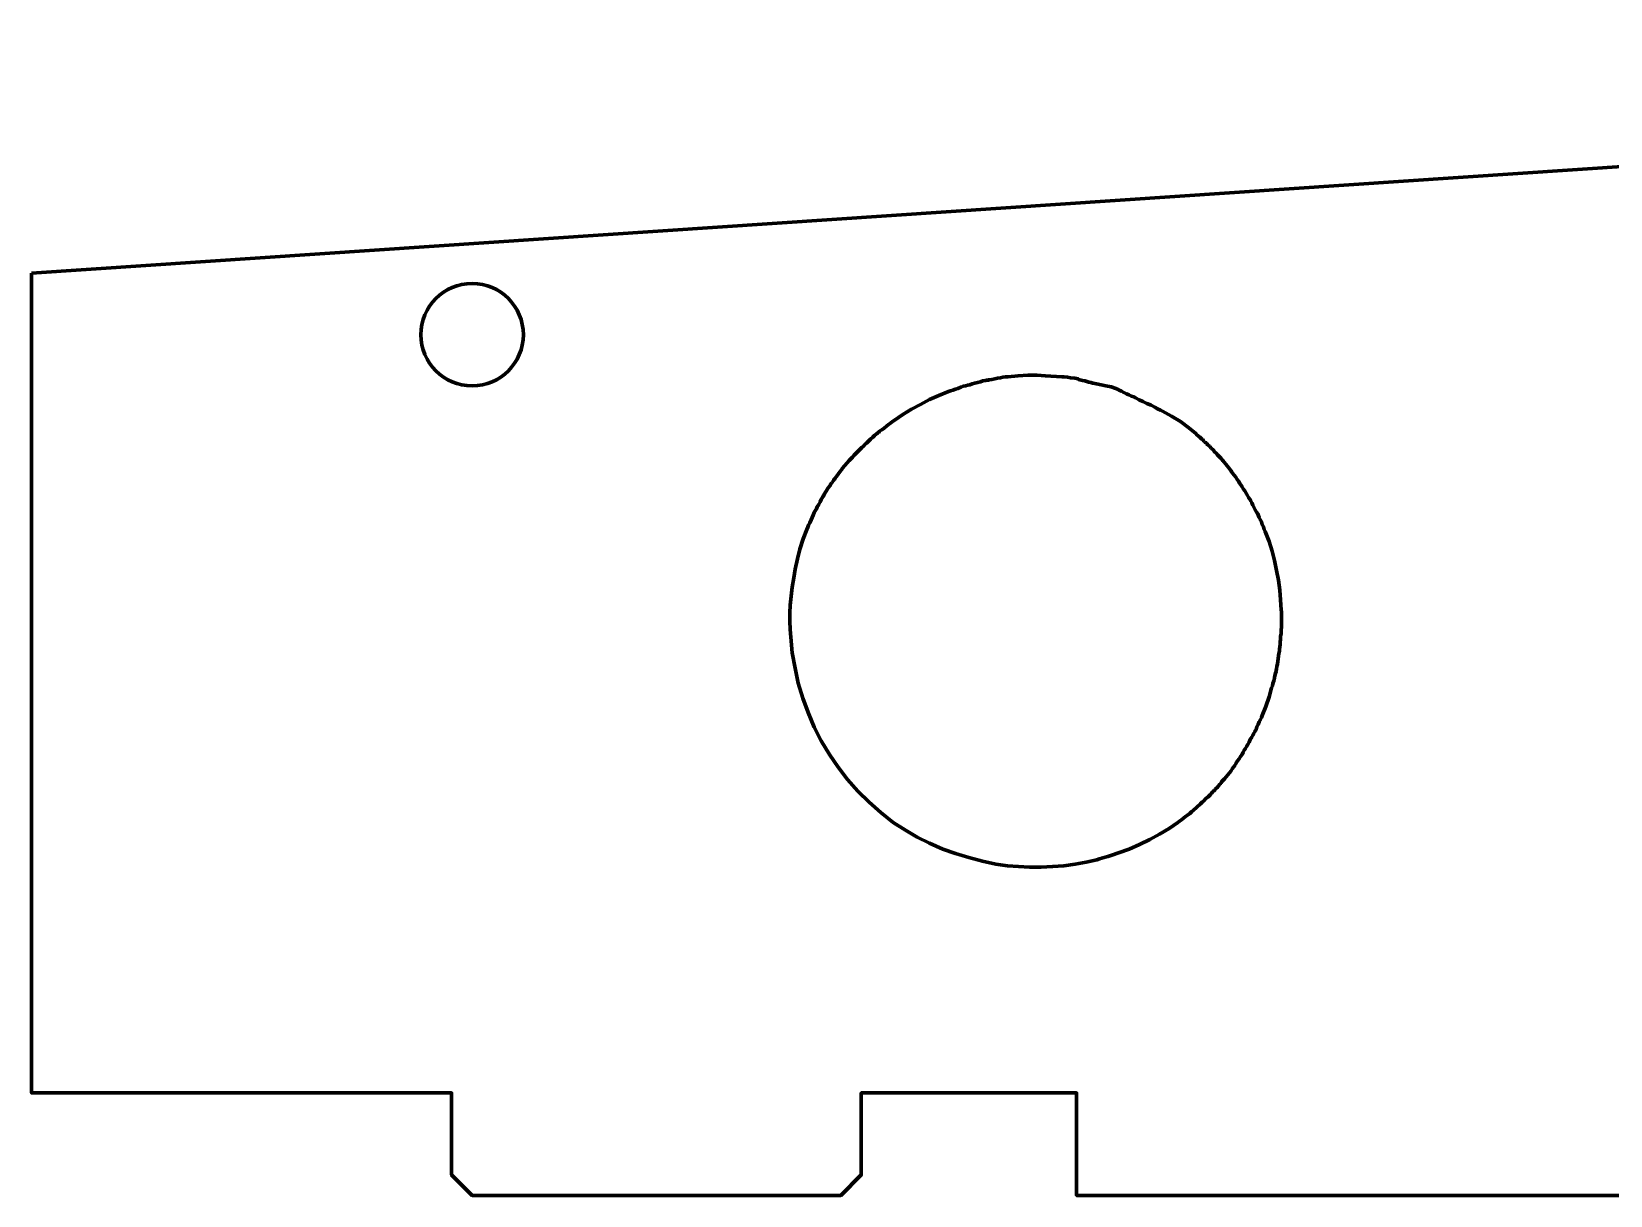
# Model space of a CAD drawing. Header units: millimetres. Extents: x 198 to 2265, y -986 to 144.
# Drawn here: x 197.8 to 274.9, y -309.3 to -252.5 of the extents above; entities that cross this region are included whole.
import ezdxf

# ---------------------------------------------------------------- set-up
doc = ezdxf.new("R2010")
doc.units = ezdxf.units.MM
doc.header["$MEASUREMENT"] = 0
doc.layers.add('Layer 1', color=7, linetype='Continuous')

msp = doc.modelspace()

# ---------------------------------------------------------------- linework, layer by layer
at = {"layer": 'Layer 1', "color": 250, "lineweight": 70}
for points, knots in [([(197.8354, -264.2534), (197.8354, -264.2534), (373.7158, -252.4667), (373.7158, -252.4667), (373.7158, -252.4667), (373.8184, -304.2552), (373.8184, -304.2552), (373.8184, -304.2552), (353.3308, -304.2552), (353.3308, -304.2552), (353.3308, -304.2552), (353.3308, -308.2421), (353.3308, -308.2421), (353.3308, -308.2421), (352.3276, -309.2454), (352.3276, -309.2454), (352.3276, -309.2454), (334.3255, -309.2454), (334.3255, -309.2454), (334.3255, -309.2454), (333.332, -308.2519), (333.332, -308.2519), (333.332, -308.2519), (333.332, -304.2576), (333.332, -304.2576), (333.332, -304.2576), (322.8378, -304.2576), (322.8378, -304.2576), (322.8378, -304.2576), (322.8378, -309.2623), (322.8378, -309.2623), (322.8378, -309.2623), (248.8348, -309.2623), (248.8348, -309.2623), (248.8348, -309.2623), (248.8348, -304.2625), (248.8348, -304.2625), (248.8348, -304.2625), (238.33, -304.2625), (238.33, -304.2625), (238.33, -304.2625), (238.33, -308.2631), (238.33, -308.2631), (238.33, -308.2631), (237.3336, -309.2596), (237.3336, -309.2596), (237.3336, -309.2596), (219.3304, -309.2596), (219.3304, -309.2596), (219.3304, -309.2596), (218.3297, -308.2589), (218.3297, -308.2589), (218.3297, -308.2589), (218.3297, -304.2618), (218.3297, -304.2618), (218.3297, -304.2618), (197.8354, -304.2618), (197.8354, -304.2618), (197.8354, -304.2618), (197.8354, -264.2534), (197.8354, -264.2534)], [0, 0, 0, 0, 0.05, 0.05, 0.05, 0.1, 0.1, 0.1, 0.15, 0.15, 0.15, 0.2, 0.2, 0.2, 0.25, 0.25, 0.25, 0.3, 0.3, 0.3, 0.35, 0.35, 0.35, 0.4, 0.4, 0.4, 0.45, 0.45, 0.45, 0.5, 0.5, 0.5, 0.55, 0.55, 0.55, 0.6, 0.6, 0.6, 0.65, 0.65, 0.65, 0.7, 0.7, 0.7, 0.75, 0.75, 0.75, 0.8, 0.8, 0.8, 0.85, 0.85, 0.85, 0.9, 0.9, 0.9, 0.95, 0.95, 0.95, 1, 1, 1, 1]), ([(219.3354, -264.7579), (220.7161, -264.7579), (221.8354, -265.8772), (221.8354, -267.2579), (221.8354, -268.6386), (220.7161, -269.7579), (219.3354, -269.7579), (217.9547, -269.7579), (216.8354, -268.6386), (216.8354, -267.2579), (216.8354, -265.8772), (217.9547, -264.7579), (219.3354, -264.7579)], [0, 0, 0, 0, 0.25, 0.25, 0.25, 0.5, 0.5, 0.5, 0.75, 0.75, 0.75, 1, 1, 1, 1]), ([(219.3354, -264.7579), (220.7161, -264.7579), (221.8354, -265.8772), (221.8354, -267.2579), (221.8354, -268.6386), (220.7161, -269.7579), (219.3354, -269.7579), (217.9547, -269.7579), (216.8354, -268.6386), (216.8354, -267.2579), (216.8354, -265.8772), (217.9547, -264.7579), (219.3354, -264.7579)], [0, 0, 0, 0, 0.25, 0.25, 0.25, 0.5, 0.5, 0.5, 0.75, 0.75, 0.75, 1, 1, 1, 1]), ([(244.9022, -293.0983), (244.9022, -293.0983), (245.4626, -293.1783), (245.4626, -293.1783), (245.4626, -293.1783), (246.0031, -293.2183), (246.0031, -293.2183), (246.0031, -293.2183), (246.5436, -293.2383), (246.5436, -293.2383), (246.5436, -293.2383), (247.1041, -293.2383), (247.1041, -293.2383), (247.1041, -293.2383), (247.6645, -293.2183), (247.6645, -293.2183), (247.6645, -293.2183), (248.205, -293.1783), (248.205, -293.1783), (248.205, -293.1783), (248.7655, -293.0983), (248.7655, -293.0983), (248.7655, -293.0983), (249.306, -292.9984), (249.306, -292.9984), (249.306, -292.9984), (249.8263, -292.8783), (249.8263, -292.8783), (249.8263, -292.8783), (249.9464, -292.8384), (249.9464, -292.8384), (249.9464, -292.8384), (250.0665, -292.7983), (250.0665, -292.7983), (250.0665, -292.7983), (250.2266, -292.7583), (250.2266, -292.7583), (250.2266, -292.7583), (250.3668, -292.7183), (250.3668, -292.7183), (250.3668, -292.7183), (250.5069, -292.6783), (250.5069, -292.6783), (250.5069, -292.6783), (250.647, -292.6183), (250.647, -292.6183), (250.647, -292.6183), (250.7871, -292.5783), (250.7871, -292.5783), (250.7871, -292.5783), (250.8872, -292.5383), (250.8872, -292.5383), (250.8872, -292.5383), (251.4077, -292.3583), (251.4077, -292.3583), (251.4077, -292.3583), (251.9081, -292.1383), (251.9081, -292.1383), (251.9081, -292.1383), (252.4085, -291.8983), (252.4085, -291.8983), (252.4085, -291.8983), (252.8889, -291.6383), (252.8889, -291.6383), (252.8889, -291.6383), (253.3493, -291.3583), (253.3493, -291.3583), (253.3493, -291.3583), (253.7696, -291.0583), (253.7696, -291.0583), (253.7696, -291.0583), (253.8498, -290.9983), (253.8498, -290.9983), (253.8498, -290.9983), (253.9499, -290.9384), (253.9499, -290.9384), (253.9499, -290.9384), (254.0499, -290.8583), (254.0499, -290.8583), (254.0499, -290.8583), (254.15, -290.7784), (254.15, -290.7784), (254.15, -290.7784), (254.2501, -290.6983), (254.2501, -290.6983), (254.2501, -290.6983), (254.3702, -290.6184), (254.3702, -290.6184), (254.3702, -290.6184), (254.4503, -290.5383), (254.4503, -290.5383), (254.4503, -290.5383), (254.5303, -290.4783), (254.5303, -290.4783), (254.5303, -290.4783), (254.8906, -290.1583), (254.8906, -290.1583), (254.8906, -290.1583), (254.9706, -290.0783), (254.9706, -290.0783), (254.9706, -290.0783), (255.0507, -289.9983), (255.0507, -289.9983), (255.0507, -289.9983), (255.1508, -289.8983), (255.1508, -289.8983), (255.1508, -289.8983), (255.2509, -289.8183), (255.2509, -289.8183), (255.2509, -289.8183), (255.351, -289.7183), (255.351, -289.7183), (255.351, -289.7183), (255.431, -289.6183), (255.431, -289.6183), (255.431, -289.6183), (255.451, -289.5983), (255.451, -289.5983), (255.451, -289.5983), (255.4711, -289.5783), (255.4711, -289.5783), (255.4711, -289.5783), (255.4911, -289.5583), (255.4911, -289.5583), (255.4911, -289.5583), (255.5111, -289.5383), (255.5111, -289.5383), (255.5111, -289.5383), (255.5311, -289.5183), (255.5311, -289.5183), (255.5311, -289.5183), (255.5711, -289.4983), (255.5711, -289.4983), (255.5711, -289.4983), (255.5912, -289.4583), (255.5912, -289.4583), (255.5912, -289.4583), (255.5912, -289.4383), (255.5912, -289.4383), (255.5912, -289.4383), (255.6912, -289.3583), (255.6912, -289.3583), (255.6912, -289.3583), (255.7113, -289.3383), (255.7113, -289.3383), (255.7113, -289.3383), (255.8314, -289.1984), (255.8314, -289.1984), (255.8314, -289.1984), (255.8514, -289.1783), (255.8514, -289.1783), (255.8514, -289.1783), (255.8714, -289.1383), (255.8714, -289.1383), (255.8714, -289.1383), (255.8914, -289.1183), (255.8914, -289.1183), (255.8914, -289.1183), (255.9114, -289.0983), (255.9114, -289.0983), (255.9114, -289.0983), (255.9314, -289.0583), (255.9314, -289.0583), (255.9314, -289.0583), (255.9515, -289.0384), (255.9515, -289.0384), (255.9515, -289.0384), (255.9715, -289.0183), (255.9715, -289.0183), (255.9715, -289.0183), (255.9915, -288.9983), (255.9915, -288.9983), (255.9915, -288.9983), (256.0515, -288.9383), (256.0515, -288.9383), (256.0515, -288.9383), (256.1316, -288.8383), (256.1316, -288.8383), (256.1316, -288.8383), (256.2117, -288.7383), (256.2117, -288.7383), (256.2117, -288.7383), (256.2917, -288.6383), (256.2917, -288.6383), (256.2917, -288.6383), (256.3719, -288.5383), (256.3719, -288.5383), (256.3719, -288.5383), (256.4319, -288.4383), (256.4319, -288.4383), (256.4319, -288.4383), (256.492, -288.3583), (256.492, -288.3583), (256.492, -288.3583), (256.552, -288.2783), (256.552, -288.2783), (256.552, -288.2783), (256.6121, -288.1783), (256.6121, -288.1783), (256.6121, -288.1783), (256.6922, -288.0583), (256.6922, -288.0583), (256.6922, -288.0583), (256.7722, -287.9583), (256.7722, -287.9583), (256.7722, -287.9583), (256.8323, -287.8383), (256.8323, -287.8383), (256.8323, -287.8383), (256.9123, -287.7383), (256.9123, -287.7383), (256.9123, -287.7383), (256.9724, -287.6383), (256.9724, -287.6383), (256.9724, -287.6383), (257.0124, -287.5383), (257.0124, -287.5383), (257.0124, -287.5383), (257.0725, -287.4583), (257.0725, -287.4583), (257.0725, -287.4583), (257.1325, -287.3583), (257.1325, -287.3583), (257.1325, -287.3583), (257.1926, -287.2583), (257.1926, -287.2583), (257.1926, -287.2583), (257.2526, -287.1383), (257.2526, -287.1383), (257.2526, -287.1383), (257.3127, -287.0183), (257.3127, -287.0183), (257.3127, -287.0183), (257.3927, -286.8983), (257.3927, -286.8983), (257.3927, -286.8983), (257.4327, -286.7983), (257.4327, -286.7983), (257.4327, -286.7983), (257.4928, -286.7183), (257.4928, -286.7183), (257.4928, -286.7183), (257.5328, -286.6183), (257.5328, -286.6183), (257.5328, -286.6183), (257.5928, -286.5183), (257.5928, -286.5183), (257.5928, -286.5183), (257.6329, -286.3983), (257.6329, -286.3983), (257.6329, -286.3983), (257.6929, -286.2783), (257.6929, -286.2783), (257.6929, -286.2783), (257.753, -286.1583), (257.753, -286.1583), (257.753, -286.1583), (257.813, -286.0383), (257.813, -286.0383), (257.813, -286.0383), (257.8531, -285.9383), (257.8531, -285.9383), (257.8531, -285.9383), (257.8931, -285.8383), (257.8931, -285.8383), (257.8931, -285.8383), (258.0732, -285.3983), (258.0732, -285.3983), (258.0732, -285.3983), (258.2334, -284.9383), (258.2334, -284.9383), (258.2334, -284.9383), (258.3535, -284.4983), (258.3535, -284.4983), (258.3535, -284.4983), (258.3935, -284.3983), (258.3935, -284.3983), (258.3935, -284.3983), (258.4135, -284.2783), (258.4135, -284.2783), (258.4135, -284.2783), (258.4536, -284.1583), (258.4536, -284.1583), (258.4536, -284.1583), (258.4936, -284.0183), (258.4936, -284.0183), (258.4936, -284.0183), (258.5136, -283.8783), (258.5136, -283.8783), (258.5136, -283.8783), (258.5336, -283.8583), (258.5336, -283.8583), (258.5336, -283.8583), (258.5336, -283.8383), (258.5336, -283.8383), (258.5336, -283.8383), (258.5336, -283.7984), (258.5336, -283.7984), (258.5336, -283.7984), (258.5536, -283.7583), (258.5536, -283.7583), (258.5536, -283.7583), (258.5536, -283.7383), (258.5536, -283.7383), (258.5536, -283.7383), (258.5737, -283.6983), (258.5737, -283.6983), (258.5737, -283.6983), (258.5737, -283.6783), (258.5737, -283.6783), (258.5737, -283.6783), (258.5737, -283.6384), (258.5737, -283.6384), (258.5737, -283.6384), (258.5737, -283.6183), (258.5737, -283.6183), (258.5737, -283.6183), (258.5937, -283.5983), (258.5937, -283.5983), (258.5937, -283.5983), (258.5937, -283.5783), (258.5937, -283.5783), (258.5937, -283.5783), (258.5937, -283.5383), (258.5937, -283.5383), (258.5937, -283.5383), (258.5937, -283.5183), (258.5937, -283.5183), (258.5937, -283.5183), (258.6137, -283.4784), (258.6137, -283.4784), (258.6137, -283.4784), (258.6137, -283.4583), (258.6137, -283.4583), (258.6137, -283.4583), (258.6137, -283.4383), (258.6137, -283.4383), (258.6137, -283.4383), (258.6337, -283.3383), (258.6337, -283.3383), (258.6337, -283.3383), (258.6537, -283.1983), (258.6537, -283.1983), (258.6537, -283.1983), (258.6737, -283.0783), (258.6737, -283.0783), (258.6737, -283.0783), (258.6938, -282.9383), (258.6938, -282.9383), (258.6938, -282.9383), (258.7138, -282.8183), (258.7138, -282.8183), (258.7138, -282.8183), (258.7338, -282.6983), (258.7338, -282.6983), (258.7338, -282.6983), (258.7338, -282.5983), (258.7338, -282.5983), (258.7338, -282.5983), (258.7538, -282.4983), (258.7538, -282.4983), (258.7538, -282.4983), (258.7738, -282.3783), (258.7738, -282.3783), (258.7738, -282.3783), (258.7738, -282.2583), (258.7738, -282.2583), (258.7738, -282.2583), (258.7938, -282.1183), (258.7938, -282.1183), (258.7938, -282.1183), (258.7938, -281.9783), (258.7938, -281.9783), (258.7938, -281.9783), (258.8139, -281.8583), (258.8139, -281.8583), (258.8139, -281.8583), (258.8139, -281.7383), (258.8139, -281.7383), (258.8139, -281.7383), (258.8139, -281.6383), (258.8139, -281.6383), (258.8139, -281.6383), (258.8139, -281.6183), (258.8139, -281.6183), (258.8139, -281.6183), (258.8339, -281.5983), (258.8339, -281.5983), (258.8339, -281.5983), (258.8339, -281.5583), (258.8339, -281.5583), (258.8339, -281.5583), (258.8339, -281.5383), (258.8339, -281.5383), (258.8339, -281.5383), (258.8339, -281.4983), (258.8339, -281.4983), (258.8339, -281.4983), (258.8339, -281.4783), (258.8339, -281.4783), (258.8339, -281.4783), (258.8339, -281.4583), (258.8339, -281.4583), (258.8339, -281.4583), (258.8339, -281.4184), (258.8339, -281.4184), (258.8339, -281.4184), (258.8339, -281.2983), (258.8339, -281.2983), (258.8339, -281.2983), (258.8339, -281.1583), (258.8339, -281.1583), (258.8339, -281.1583), (258.8339, -281.0383), (258.8339, -281.0383), (258.8339, -281.0383), (258.8339, -280.8983), (258.8339, -280.8983), (258.8339, -280.8983), (258.8339, -280.7784), (258.8339, -280.7784), (258.8339, -280.7784), (258.8139, -280.6783), (258.8139, -280.6783), (258.8139, -280.6783), (258.7938, -280.1983), (258.7938, -280.1983), (258.7938, -280.1983), (258.7538, -279.7183), (258.7538, -279.7183), (258.7538, -279.7183), (258.6938, -279.2383), (258.6938, -279.2383), (258.6938, -279.2383), (258.5937, -278.7583), (258.5937, -278.7583), (258.5937, -278.7583), (258.4936, -278.2783), (258.4936, -278.2783), (258.4936, -278.2783), (258.3735, -277.8183), (258.3735, -277.8183), (258.3735, -277.8183), (258.2334, -277.3583), (258.2334, -277.3583), (258.2334, -277.3583), (258.0732, -276.9383), (258.0732, -276.9383), (258.0732, -276.9383), (258.0332, -276.8583), (258.0332, -276.8583), (258.0332, -276.8583), (257.9932, -276.7583), (257.9932, -276.7583), (257.9932, -276.7583), (257.9531, -276.6383), (257.9531, -276.6383), (257.9531, -276.6383), (257.8931, -276.5183), (257.8931, -276.5183), (257.8931, -276.5183), (257.8531, -276.3983), (257.8531, -276.3983), (257.8531, -276.3983), (257.793, -276.2783), (257.793, -276.2783), (257.793, -276.2783), (257.753, -276.1784), (257.753, -276.1784), (257.753, -276.1784), (257.7129, -276.0983), (257.7129, -276.0983), (257.7129, -276.0983), (257.6729, -275.9983), (257.6729, -275.9983), (257.6729, -275.9983), (257.6129, -275.9183), (257.6129, -275.9183), (257.6129, -275.9183), (257.5528, -275.7983), (257.5528, -275.7983), (257.5528, -275.7983), (257.4928, -275.6783), (257.4928, -275.6783), (257.4928, -275.6783), (257.4327, -275.5783), (257.4327, -275.5783), (257.4327, -275.5783), (257.3927, -275.4583), (257.3927, -275.4583), (257.3927, -275.4583), (257.3327, -275.3583), (257.3327, -275.3583), (257.3327, -275.3583), (257.2927, -275.2783), (257.2927, -275.2783), (257.2927, -275.2783), (257.2326, -275.1983), (257.2326, -275.1983), (257.2326, -275.1983), (257.1726, -275.0983), (257.1726, -275.0983), (257.1726, -275.0983), (257.1125, -274.9983), (257.1125, -274.9983), (257.1125, -274.9983), (257.0525, -274.8783), (257.0525, -274.8783), (257.0525, -274.8783), (256.9724, -274.7783), (256.9724, -274.7783), (256.9724, -274.7783), (256.9123, -274.6783), (256.9123, -274.6783), (256.9123, -274.6783), (256.8523, -274.5783), (256.8523, -274.5783), (256.8523, -274.5783), (256.7922, -274.4983), (256.7922, -274.4983), (256.7922, -274.4983), (256.7522, -274.4183), (256.7522, -274.4183), (256.7522, -274.4183), (256.6721, -274.3183), (256.6721, -274.3183), (256.6721, -274.3183), (256.6121, -274.2183), (256.6121, -274.2183), (256.6121, -274.2183), (256.532, -274.1183), (256.532, -274.1183), (256.532, -274.1183), (256.452, -274.0183), (256.452, -274.0183), (256.452, -274.0183), (256.3919, -273.9383), (256.3919, -273.9383), (256.3919, -273.9383), (256.3719, -273.9183), (256.3719, -273.9183), (256.3719, -273.9183), (256.3118, -273.8183), (256.3118, -273.8183), (256.3118, -273.8183), (256.2517, -273.7383), (256.2517, -273.7383), (256.2517, -273.7383), (256.1917, -273.6583), (256.1917, -273.6583), (256.1917, -273.6583), (256.1116, -273.5783), (256.1116, -273.5783), (256.1116, -273.5783), (256.0315, -273.4783), (256.0315, -273.4783), (256.0315, -273.4783), (255.9715, -273.3983), (255.9715, -273.3983), (255.9715, -273.3983), (255.9515, -273.3783), (255.9515, -273.3783), (255.9515, -273.3783), (255.8714, -273.2783), (255.8714, -273.2783), (255.8714, -273.2783), (255.7913, -273.1983), (255.7913, -273.1983), (255.7913, -273.1983), (255.7113, -273.1183), (255.7113, -273.1183), (255.7113, -273.1183), (255.6512, -273.0383), (255.6512, -273.0383), (255.6512, -273.0383), (255.5711, -272.9783), (255.5711, -272.9783), (255.5711, -272.9783), (255.5111, -272.8983), (255.5111, -272.8983), (255.5111, -272.8983), (255.411, -272.7983), (255.411, -272.7983), (255.411, -272.7983), (255.3309, -272.7183), (255.3309, -272.7183), (255.3309, -272.7183), (255.2309, -272.6183), (255.2309, -272.6183), (255.2309, -272.6183), (255.2108, -272.5983), (255.2108, -272.5983), (255.2108, -272.5983), (255.1908, -272.5783), (255.1908, -272.5783), (255.1908, -272.5783), (255.1708, -272.5583), (255.1708, -272.5583), (255.1708, -272.5583), (255.1508, -272.5383), (255.1508, -272.5383), (255.1508, -272.5383), (255.1308, -272.5183), (255.1308, -272.5183), (255.1308, -272.5183), (255.0907, -272.4983), (255.0907, -272.4983), (255.0907, -272.4983), (255.0707, -272.4783), (255.0707, -272.4783), (255.0707, -272.4783), (255.0507, -272.4583), (255.0507, -272.4583), (255.0507, -272.4583), (254.9907, -272.3783), (254.9907, -272.3783), (254.9907, -272.3783), (254.9706, -272.3783), (254.9706, -272.3783), (254.9706, -272.3783), (254.9706, -272.3583), (254.9706, -272.3583), (254.9706, -272.3583), (254.9506, -272.3583), (254.9506, -272.3583), (254.9506, -272.3583), (254.9306, -272.3383), (254.9306, -272.3383), (254.9306, -272.3383), (254.9106, -272.3183), (254.9106, -272.3183), (254.9106, -272.3183), (254.8906, -272.2983), (254.8906, -272.2983), (254.8906, -272.2983), (254.8706, -272.2783), (254.8706, -272.2783), (254.8706, -272.2783), (254.8506, -272.2583), (254.8506, -272.2583), (254.8506, -272.2583), (254.7105, -272.1383), (254.7105, -272.1383), (254.7105, -272.1383), (254.6504, -272.0783), (254.6504, -272.0783), (254.6504, -272.0783), (254.3102, -271.7983), (254.3102, -271.7983), (254.3102, -271.7983), (253.9098, -271.4983), (253.9098, -271.4983), (253.9098, -271.4983), (253.4694, -271.2383), (253.4694, -271.2383), (253.4694, -271.2383), (253.029, -270.9983), (253.029, -270.9983), (253.029, -270.9983), (252.9289, -270.9383), (252.9289, -270.9383), (252.9289, -270.9383), (252.7888, -270.8783), (252.7888, -270.8783), (252.7888, -270.8783), (252.6487, -270.7983), (252.6487, -270.7983), (252.6487, -270.7983), (252.4685, -270.6983), (252.4685, -270.6983), (252.4685, -270.6983), (252.2684, -270.6183), (252.2684, -270.6183), (252.2684, -270.6183), (252.0683, -270.5183), (252.0683, -270.5183), (252.0683, -270.5183), (251.8881, -270.4383), (251.8881, -270.4383), (251.8881, -270.4383), (251.708, -270.3383), (251.708, -270.3383), (251.708, -270.3383), (251.6279, -270.2983), (251.6279, -270.2983), (251.6279, -270.2983), (251.5078, -270.2583), (251.5078, -270.2583), (251.5078, -270.2583), (251.3877, -270.1983), (251.3877, -270.1983), (251.3877, -270.1983), (251.2676, -270.1383), (251.2676, -270.1383), (251.2676, -270.1383), (251.1474, -270.0783), (251.1474, -270.0783), (251.1474, -270.0783), (251.0273, -270.0183), (251.0273, -270.0183), (251.0273, -270.0183), (250.9072, -269.9583), (250.9072, -269.9583), (250.9072, -269.9583), (250.8272, -269.9183), (250.8272, -269.9183), (250.8272, -269.9183), (250.7471, -269.8783), (250.7471, -269.8783), (250.7471, -269.8783), (250.5269, -269.7983), (250.5269, -269.7983), (250.5269, -269.7983), (250.2667, -269.7583), (250.2667, -269.7583), (250.2667, -269.7583), (249.8063, -269.6583), (249.8063, -269.6583), (249.8063, -269.6583), (249.7263, -269.6383), (249.7263, -269.6383), (249.7263, -269.6383), (249.6262, -269.6183), (249.6262, -269.6183), (249.6262, -269.6183), (249.5261, -269.5983), (249.5261, -269.5983), (249.5261, -269.5983), (249.4261, -269.5783), (249.4261, -269.5783), (249.4261, -269.5783), (249.2459, -269.5183), (249.2459, -269.5183), (249.2459, -269.5183), (249.1258, -269.4983), (249.1258, -269.4983), (249.1258, -269.4983), (248.9256, -269.4383), (248.9256, -269.4383), (248.9256, -269.4383), (248.9056, -269.4183), (248.9056, -269.4183), (248.9056, -269.4183), (248.7455, -269.3783), (248.7455, -269.3783), (248.7455, -269.3783), (248.5452, -269.3583), (248.5452, -269.3583), (248.5452, -269.3583), (248.3851, -269.3383), (248.3851, -269.3383), (248.3851, -269.3383), (248.225, -269.3183), (248.225, -269.3183), (248.225, -269.3183), (248.1249, -269.3183), (248.1249, -269.3183), (248.1249, -269.3183), (247.3042, -269.2583), (247.3042, -269.2583), (247.3042, -269.2583), (246.9039, -269.2383), (246.9039, -269.2383), (246.9039, -269.2383), (246.4636, -269.2383), (246.4636, -269.2383), (246.4636, -269.2383), (245.9831, -269.2583), (245.9831, -269.2583), (245.9831, -269.2583), (245.4827, -269.3183), (245.4827, -269.3183), (245.4827, -269.3183), (245.3626, -269.3183), (245.3626, -269.3183), (245.3626, -269.3183), (245.2425, -269.3383), (245.2425, -269.3383), (245.2425, -269.3383), (245.1224, -269.3583), (245.1224, -269.3583), (245.1224, -269.3583), (244.9822, -269.3783), (244.9822, -269.3783), (244.9822, -269.3783), (244.8421, -269.4183), (244.8421, -269.4183), (244.8421, -269.4183), (244.702, -269.4383), (244.702, -269.4383), (244.702, -269.4383), (244.582, -269.4583), (244.582, -269.4583), (244.582, -269.4583), (244.562, -269.4583), (244.562, -269.4583), (244.562, -269.4583), (244.542, -269.4583), (244.542, -269.4583), (244.542, -269.4583), (244.5219, -269.4783), (244.5219, -269.4783), (244.5219, -269.4783), (244.4819, -269.4783), (244.4819, -269.4783), (244.4819, -269.4783), (244.4619, -269.4783), (244.4619, -269.4783), (244.4619, -269.4783), (244.4219, -269.4783), (244.4219, -269.4783), (244.4219, -269.4783), (244.4018, -269.4983), (244.4018, -269.4983), (244.4018, -269.4983), (244.3818, -269.4983), (244.3818, -269.4983), (244.3818, -269.4983), (244.2617, -269.5183), (244.2617, -269.5183), (244.2617, -269.5183), (244.1416, -269.5583), (244.1416, -269.5583), (244.1416, -269.5583), (244.0015, -269.5983), (244.0015, -269.5983), (244.0015, -269.5983), (243.8614, -269.6183), (243.8614, -269.6183), (243.8614, -269.6183), (243.7413, -269.6583), (243.7413, -269.6583), (243.7413, -269.6583), (243.6212, -269.6983), (243.6212, -269.6983), (243.6212, -269.6983), (243.521, -269.7183), (243.521, -269.7183), (243.521, -269.7183), (243.4209, -269.7583), (243.4209, -269.7583), (243.4209, -269.7583), (243.3008, -269.7783), (243.3008, -269.7783), (243.3008, -269.7783), (243.2007, -269.8183), (243.2007, -269.8183), (243.2007, -269.8183), (243.1807, -269.8183), (243.1807, -269.8183), (243.1807, -269.8183), (243.0406, -269.8783), (243.0406, -269.8783), (243.0406, -269.8783), (242.9205, -269.9183), (242.9205, -269.9183), (242.9205, -269.9183), (242.8004, -269.9583), (242.8004, -269.9583), (242.8004, -269.9583), (242.6803, -269.9983), (242.6803, -269.9983), (242.6803, -269.9983), (242.5802, -270.0383), (242.5802, -270.0383), (242.5802, -270.0383), (242.1198, -270.2183), (242.1198, -270.2183), (242.1198, -270.2183), (241.6595, -270.4183), (241.6595, -270.4183), (241.6595, -270.4183), (241.2191, -270.6583), (241.2191, -270.6583), (241.2191, -270.6583), (240.7787, -270.8983), (240.7787, -270.8983), (240.7787, -270.8983), (240.3584, -271.1583), (240.3584, -271.1583), (240.3584, -271.1583), (239.938, -271.4383), (239.938, -271.4383), (239.938, -271.4383), (239.8579, -271.4983), (239.8579, -271.4983), (239.8579, -271.4983), (239.7579, -271.5783), (239.7579, -271.5783), (239.7579, -271.5783), (239.6578, -271.6383), (239.6578, -271.6383), (239.6578, -271.6383), (239.5577, -271.7183), (239.5577, -271.7183), (239.5577, -271.7183), (239.4377, -271.8183), (239.4377, -271.8183), (239.4377, -271.8183), (239.3376, -271.8983), (239.3376, -271.8983), (239.3376, -271.8983), (239.2375, -271.9583), (239.2375, -271.9583), (239.2375, -271.9583), (239.2175, -271.9783), (239.2175, -271.9783), (239.2175, -271.9783), (239.1975, -271.9983), (239.1975, -271.9983), (239.1975, -271.9983), (239.1774, -272.0183), (239.1774, -272.0183), (239.1774, -272.0183), (239.1574, -272.0383), (239.1574, -272.0383), (239.1574, -272.0383), (239.1373, -272.0383), (239.1373, -272.0383), (239.1373, -272.0383), (239.1173, -272.0583), (239.1173, -272.0583), (239.1173, -272.0583), (239.0973, -272.0783), (239.0973, -272.0783), (239.0973, -272.0783), (239.0773, -272.0983), (239.0773, -272.0983), (239.0773, -272.0983), (238.9772, -272.1783), (238.9772, -272.1783), (238.9772, -272.1783), (238.8971, -272.2583), (238.8971, -272.2583), (238.8971, -272.2583), (238.777, -272.3583), (238.777, -272.3583), (238.777, -272.3583), (238.6769, -272.4583), (238.6769, -272.4583), (238.6769, -272.4583), (238.5969, -272.5383), (238.5969, -272.5383), (238.5969, -272.5383), (238.4968, -272.6183), (238.4968, -272.6183), (238.4968, -272.6183), (238.4367, -272.6983), (238.4367, -272.6983), (238.4367, -272.6983), (238.3567, -272.7583), (238.3567, -272.7583), (238.3567, -272.7583), (238.2566, -272.8583), (238.2566, -272.8583), (238.2566, -272.8583), (238.1765, -272.9383), (238.1765, -272.9383), (238.1765, -272.9383), (238.0764, -273.0383), (238.0764, -273.0383), (238.0764, -273.0383), (237.9764, -273.1383), (237.9764, -273.1383), (237.9764, -273.1383), (237.8963, -273.2383), (237.8963, -273.2383), (237.8963, -273.2383), (237.8162, -273.3183), (237.8162, -273.3183), (237.8162, -273.3183), (237.7362, -273.3983), (237.7362, -273.3983), (237.7362, -273.3983), (237.416, -273.7783), (237.416, -273.7783), (237.416, -273.7783), (237.3558, -273.8583), (237.3558, -273.8583), (237.3558, -273.8583), (237.2758, -273.9583), (237.2758, -273.9583), (237.2758, -273.9583), (237.1957, -274.0583), (237.1957, -274.0583), (237.1957, -274.0583), (237.1156, -274.1783), (237.1156, -274.1783), (237.1156, -274.1783), (237.0356, -274.2783), (237.0356, -274.2783), (237.0356, -274.2783), (237.0156, -274.3183), (237.0156, -274.3183), (237.0156, -274.3183), (236.9955, -274.3383), (236.9955, -274.3383), (236.9955, -274.3383), (236.9756, -274.3583), (236.9756, -274.3583), (236.9756, -274.3583), (236.9555, -274.3983), (236.9555, -274.3983), (236.9555, -274.3983), (236.9356, -274.4183), (236.9356, -274.4183), (236.9356, -274.4183), (236.9155, -274.4583), (236.9155, -274.4583), (236.9155, -274.4583), (236.8955, -274.4783), (236.8955, -274.4783), (236.8955, -274.4783), (236.8754, -274.4983), (236.8754, -274.4983), (236.8754, -274.4983), (236.8155, -274.5783), (236.8155, -274.5783), (236.8155, -274.5783), (236.8155, -274.6183), (236.8155, -274.6183), (236.8155, -274.6183), (236.7153, -274.7383), (236.7153, -274.7383), (236.7153, -274.7383), (236.6152, -274.8983), (236.6152, -274.8983), (236.6152, -274.8983), (236.5552, -274.9983), (236.5552, -274.9983), (236.5552, -274.9983), (236.5351, -275.0183), (236.5351, -275.0183), (236.5351, -275.0183), (236.5351, -275.0383), (236.5351, -275.0383), (236.5351, -275.0383), (236.5151, -275.0584), (236.5151, -275.0584), (236.5151, -275.0584), (236.4951, -275.0783), (236.4951, -275.0783), (236.4951, -275.0783), (236.4951, -275.0983), (236.4951, -275.0983), (236.4951, -275.0983), (236.4751, -275.1383), (236.4751, -275.1383), (236.4751, -275.1383), (236.4551, -275.1583), (236.4551, -275.1583), (236.4551, -275.1583), (236.4551, -275.1783), (236.4551, -275.1783), (236.4551, -275.1783), (236.375, -275.2983), (236.375, -275.2983), (236.375, -275.2983), (236.315, -275.4183), (236.315, -275.4183), (236.315, -275.4183), (236.2549, -275.5384), (236.2549, -275.5384), (236.2549, -275.5384), (236.1748, -275.6583), (236.1748, -275.6583), (236.1748, -275.6583), (236.1348, -275.7583), (236.1348, -275.7583), (236.1348, -275.7583), (236.0748, -275.8584), (236.0748, -275.8584), (236.0748, -275.8584), (236.0347, -275.9383), (236.0347, -275.9383), (236.0347, -275.9383), (235.9747, -276.0583), (235.9747, -276.0583), (235.9747, -276.0583), (235.9346, -276.1784), (235.9346, -276.1784), (235.9346, -276.1784), (235.8746, -276.2983), (235.8746, -276.2983), (235.8746, -276.2983), (235.8145, -276.4383), (235.8145, -276.4383), (235.8145, -276.4383), (235.7545, -276.5583), (235.7545, -276.5583), (235.7545, -276.5583), (235.7145, -276.6583), (235.7145, -276.6583), (235.7145, -276.6583), (235.6744, -276.7583), (235.6744, -276.7583), (235.6744, -276.7583), (235.4943, -277.2183), (235.4943, -277.2183), (235.4943, -277.2183), (235.3341, -277.7183), (235.3341, -277.7183), (235.3341, -277.7183), (235.214, -278.1983), (235.214, -278.1983), (235.214, -278.1983), (235.0939, -278.6983), (235.0939, -278.6983), (235.0939, -278.6983), (235.0339, -279.1183), (235.0339, -279.1183), (235.0339, -279.1183), (234.9539, -279.5783), (234.9539, -279.5783), (234.9539, -279.5783), (234.9139, -280.0183), (234.9139, -280.0183), (234.9139, -280.0183), (234.8537, -280.4584), (234.8537, -280.4584), (234.8537, -280.4584), (234.8338, -280.8383), (234.8338, -280.8383), (234.8338, -280.8383), (234.8338, -281.2383), (234.8338, -281.2383), (234.8338, -281.2383), (234.8537, -281.6383), (234.8537, -281.6383), (234.8537, -281.6383), (234.8938, -282.0183), (234.8938, -282.0183), (234.8938, -282.0183), (234.9539, -282.7783), (234.9539, -282.7783), (234.9539, -282.7783), (235.0939, -283.5383), (235.0939, -283.5383), (235.0939, -283.5383), (235.2541, -284.2583), (235.2541, -284.2583), (235.2541, -284.2583), (235.4743, -284.9983), (235.4743, -284.9983), (235.4743, -284.9983), (235.7345, -285.6984), (235.7345, -285.6984), (235.7345, -285.6984), (236.0347, -286.4183), (236.0347, -286.4183), (236.0347, -286.4183), (236.375, -287.0783), (236.375, -287.0783), (236.375, -287.0783), (236.7754, -287.7383), (236.7754, -287.7383), (236.7754, -287.7383), (237.1957, -288.3583), (237.1957, -288.3583), (237.1957, -288.3583), (237.6561, -288.9583), (237.6561, -288.9583), (237.6561, -288.9583), (238.1565, -289.5383), (238.1565, -289.5383), (238.1565, -289.5383), (238.717, -290.0783), (238.717, -290.0783), (238.717, -290.0783), (239.2775, -290.5783), (239.2775, -290.5783), (239.2775, -290.5783), (239.878, -291.0583), (239.878, -291.0583), (239.878, -291.0583), (240.4785, -291.4383), (240.4785, -291.4383), (240.4785, -291.4383), (241.0589, -291.7783), (241.0589, -291.7783), (241.0589, -291.7783), (241.6595, -292.0783), (241.6595, -292.0783), (241.6595, -292.0783), (242.3, -292.3583), (242.3, -292.3583), (242.3, -292.3583), (242.9205, -292.5783), (242.9205, -292.5783), (242.9205, -292.5783), (243.5811, -292.7783), (243.5811, -292.7783), (243.5811, -292.7783), (244.2417, -292.9583), (244.2417, -292.9583), (244.2417, -292.9583), (244.9022, -293.0983), (244.9022, -293.0983)], [0, 0, 0, 0, 0.0025063, 0.0025063, 0.0025063, 0.0050125, 0.0050125, 0.0050125, 0.0075188, 0.0075188, 0.0075188, 0.0100251, 0.0100251, 0.0100251, 0.0125313, 0.0125313, 0.0125313, 0.0150376, 0.0150376, 0.0150376, 0.0175439, 0.0175439, 0.0175439, 0.0200501, 0.0200501, 0.0200501, 0.0225564, 0.0225564, 0.0225564, 0.0250627, 0.0250627, 0.0250627, 0.0275689, 0.0275689, 0.0275689, 0.0300752, 0.0300752, 0.0300752, 0.0325815, 0.0325815, 0.0325815, 0.0350877, 0.0350877, 0.0350877, 0.037594, 0.037594, 0.037594, 0.0401003, 0.0401003, 0.0401003, 0.0426065, 0.0426065, 0.0426065, 0.0451128, 0.0451128, 0.0451128, 0.047619, 0.047619, 0.047619, 0.0501253, 0.0501253, 0.0501253, 0.0526316, 0.0526316, 0.0526316, 0.0551378, 0.0551378, 0.0551378, 0.0576441, 0.0576441, 0.0576441, 0.0601504, 0.0601504, 0.0601504, 0.0626566, 0.0626566, 0.0626566, 0.0651629, 0.0651629, 0.0651629, 0.0676692, 0.0676692, 0.0676692, 0.0701754, 0.0701754, 0.0701754, 0.0726817, 0.0726817, 0.0726817, 0.075188, 0.075188, 0.075188, 0.0776942, 0.0776942, 0.0776942, 0.0802005, 0.0802005, 0.0802005, 0.0827068, 0.0827068, 0.0827068, 0.085213, 0.085213, 0.085213, 0.0877193, 0.0877193, 0.0877193, 0.0902256, 0.0902256, 0.0902256, 0.0927318, 0.0927318, 0.0927318, 0.0952381, 0.0952381, 0.0952381, 0.0977444, 0.0977444, 0.0977444, 0.1002506, 0.1002506, 0.1002506, 0.1027569, 0.1027569, 0.1027569, 0.1052632, 0.1052632, 0.1052632, 0.1077694, 0.1077694, 0.1077694, 0.1102757, 0.1102757, 0.1102757, 0.112782, 0.112782, 0.112782, 0.1152882, 0.1152882, 0.1152882, 0.1177945, 0.1177945, 0.1177945, 0.1203008, 0.1203008, 0.1203008, 0.122807, 0.122807, 0.122807, 0.1253133, 0.1253133, 0.1253133, 0.1278195, 0.1278195, 0.1278195, 0.1303258, 0.1303258, 0.1303258, 0.1328321, 0.1328321, 0.1328321, 0.1353383, 0.1353383, 0.1353383, 0.1378446, 0.1378446, 0.1378446, 0.1403509, 0.1403509, 0.1403509, 0.1428571, 0.1428571, 0.1428571, 0.1453634, 0.1453634, 0.1453634, 0.1478697, 0.1478697, 0.1478697, 0.1503759, 0.1503759, 0.1503759, 0.1528822, 0.1528822, 0.1528822, 0.1553885, 0.1553885, 0.1553885, 0.1578947, 0.1578947, 0.1578947, 0.160401, 0.160401, 0.160401, 0.1629073, 0.1629073, 0.1629073, 0.1654135, 0.1654135, 0.1654135, 0.1679198, 0.1679198, 0.1679198, 0.1704261, 0.1704261, 0.1704261, 0.1729323, 0.1729323, 0.1729323, 0.1754386, 0.1754386, 0.1754386, 0.1779449, 0.1779449, 0.1779449, 0.1804511, 0.1804511, 0.1804511, 0.1829574, 0.1829574, 0.1829574, 0.1854637, 0.1854637, 0.1854637, 0.1879699, 0.1879699, 0.1879699, 0.1904762, 0.1904762, 0.1904762, 0.1929825, 0.1929825, 0.1929825, 0.1954887, 0.1954887, 0.1954887, 0.197995, 0.197995, 0.197995, 0.2005013, 0.2005013, 0.2005013, 0.2030075, 0.2030075, 0.2030075, 0.2055138, 0.2055138, 0.2055138, 0.2080201, 0.2080201, 0.2080201, 0.2105263, 0.2105263, 0.2105263, 0.2130326, 0.2130326, 0.2130326, 0.2155388, 0.2155388, 0.2155388, 0.2180451, 0.2180451, 0.2180451, 0.2205514, 0.2205514, 0.2205514, 0.2230576, 0.2230576, 0.2230576, 0.2255639, 0.2255639, 0.2255639, 0.2280702, 0.2280702, 0.2280702, 0.2305764, 0.2305764, 0.2305764, 0.2330827, 0.2330827, 0.2330827, 0.235589, 0.235589, 0.235589, 0.2380952, 0.2380952, 0.2380952, 0.2406015, 0.2406015, 0.2406015, 0.2431078, 0.2431078, 0.2431078, 0.245614, 0.245614, 0.245614, 0.2481203, 0.2481203, 0.2481203, 0.2506266, 0.2506266, 0.2506266, 0.2531328, 0.2531328, 0.2531328, 0.2556391, 0.2556391, 0.2556391, 0.2581454, 0.2581454, 0.2581454, 0.2606516, 0.2606516, 0.2606516, 0.2631579, 0.2631579, 0.2631579, 0.2656642, 0.2656642, 0.2656642, 0.2681704, 0.2681704, 0.2681704, 0.2706767, 0.2706767, 0.2706767, 0.273183, 0.273183, 0.273183, 0.2756892, 0.2756892, 0.2756892, 0.2781955, 0.2781955, 0.2781955, 0.2807018, 0.2807018, 0.2807018, 0.283208, 0.283208, 0.283208, 0.2857143, 0.2857143, 0.2857143, 0.2882206, 0.2882206, 0.2882206, 0.2907268, 0.2907268, 0.2907268, 0.2932331, 0.2932331, 0.2932331, 0.2957393, 0.2957393, 0.2957393, 0.2982456, 0.2982456, 0.2982456, 0.3007519, 0.3007519, 0.3007519, 0.3032581, 0.3032581, 0.3032581, 0.3057644, 0.3057644, 0.3057644, 0.3082707, 0.3082707, 0.3082707, 0.3107769, 0.3107769, 0.3107769, 0.3132832, 0.3132832, 0.3132832, 0.3157895, 0.3157895, 0.3157895, 0.3182957, 0.3182957, 0.3182957, 0.320802, 0.320802, 0.320802, 0.3233083, 0.3233083, 0.3233083, 0.3258145, 0.3258145, 0.3258145, 0.3283208, 0.3283208, 0.3283208, 0.3308271, 0.3308271, 0.3308271, 0.3333333, 0.3333333, 0.3333333, 0.3358396, 0.3358396, 0.3358396, 0.3383459, 0.3383459, 0.3383459, 0.3408521, 0.3408521, 0.3408521, 0.3433584, 0.3433584, 0.3433584, 0.3458647, 0.3458647, 0.3458647, 0.3483709, 0.3483709, 0.3483709, 0.3508772, 0.3508772, 0.3508772, 0.3533835, 0.3533835, 0.3533835, 0.3558897, 0.3558897, 0.3558897, 0.358396, 0.358396, 0.358396, 0.3609023, 0.3609023, 0.3609023, 0.3634085, 0.3634085, 0.3634085, 0.3659148, 0.3659148, 0.3659148, 0.3684211, 0.3684211, 0.3684211, 0.3709273, 0.3709273, 0.3709273, 0.3734336, 0.3734336, 0.3734336, 0.3759398, 0.3759398, 0.3759398, 0.3784461, 0.3784461, 0.3784461, 0.3809524, 0.3809524, 0.3809524, 0.3834586, 0.3834586, 0.3834586, 0.3859649, 0.3859649, 0.3859649, 0.3884712, 0.3884712, 0.3884712, 0.3909774, 0.3909774, 0.3909774, 0.3934837, 0.3934837, 0.3934837, 0.39599, 0.39599, 0.39599, 0.3984962, 0.3984962, 0.3984962, 0.4010025, 0.4010025, 0.4010025, 0.4035088, 0.4035088, 0.4035088, 0.406015, 0.406015, 0.406015, 0.4085213, 0.4085213, 0.4085213, 0.4110276, 0.4110276, 0.4110276, 0.4135338, 0.4135338, 0.4135338, 0.4160401, 0.4160401, 0.4160401, 0.4185464, 0.4185464, 0.4185464, 0.4210526, 0.4210526, 0.4210526, 0.4235589, 0.4235589, 0.4235589, 0.4260652, 0.4260652, 0.4260652, 0.4285714, 0.4285714, 0.4285714, 0.4310777, 0.4310777, 0.4310777, 0.433584, 0.433584, 0.433584, 0.4360902, 0.4360902, 0.4360902, 0.4385965, 0.4385965, 0.4385965, 0.4411028, 0.4411028, 0.4411028, 0.443609, 0.443609, 0.443609, 0.4461153, 0.4461153, 0.4461153, 0.4486216, 0.4486216, 0.4486216, 0.4511278, 0.4511278, 0.4511278, 0.4536341, 0.4536341, 0.4536341, 0.4561404, 0.4561404, 0.4561404, 0.4586466, 0.4586466, 0.4586466, 0.4611529, 0.4611529, 0.4611529, 0.4636591, 0.4636591, 0.4636591, 0.4661654, 0.4661654, 0.4661654, 0.4686717, 0.4686717, 0.4686717, 0.4711779, 0.4711779, 0.4711779, 0.4736842, 0.4736842, 0.4736842, 0.4761905, 0.4761905, 0.4761905, 0.4786967, 0.4786967, 0.4786967, 0.481203, 0.481203, 0.481203, 0.4837093, 0.4837093, 0.4837093, 0.4862155, 0.4862155, 0.4862155, 0.4887218, 0.4887218, 0.4887218, 0.4912281, 0.4912281, 0.4912281, 0.4937343, 0.4937343, 0.4937343, 0.4962406, 0.4962406, 0.4962406, 0.4987469, 0.4987469, 0.4987469, 0.5012531, 0.5012531, 0.5012531, 0.5037594, 0.5037594, 0.5037594, 0.5062657, 0.5062657, 0.5062657, 0.5087719, 0.5087719, 0.5087719, 0.5112782, 0.5112782, 0.5112782, 0.5137845, 0.5137845, 0.5137845, 0.5162907, 0.5162907, 0.5162907, 0.518797, 0.518797, 0.518797, 0.5213033, 0.5213033, 0.5213033, 0.5238095, 0.5238095, 0.5238095, 0.5263158, 0.5263158, 0.5263158, 0.5288221, 0.5288221, 0.5288221, 0.5313283, 0.5313283, 0.5313283, 0.5338346, 0.5338346, 0.5338346, 0.5363409, 0.5363409, 0.5363409, 0.5388471, 0.5388471, 0.5388471, 0.5413534, 0.5413534, 0.5413534, 0.5438596, 0.5438596, 0.5438596, 0.5463659, 0.5463659, 0.5463659, 0.5488722, 0.5488722, 0.5488722, 0.5513784, 0.5513784, 0.5513784, 0.5538847, 0.5538847, 0.5538847, 0.556391, 0.556391, 0.556391, 0.5588972, 0.5588972, 0.5588972, 0.5614035, 0.5614035, 0.5614035, 0.5639098, 0.5639098, 0.5639098, 0.566416, 0.566416, 0.566416, 0.5689223, 0.5689223, 0.5689223, 0.5714286, 0.5714286, 0.5714286, 0.5739348, 0.5739348, 0.5739348, 0.5764411, 0.5764411, 0.5764411, 0.5789474, 0.5789474, 0.5789474, 0.5814536, 0.5814536, 0.5814536, 0.5839599, 0.5839599, 0.5839599, 0.5864662, 0.5864662, 0.5864662, 0.5889724, 0.5889724, 0.5889724, 0.5914787, 0.5914787, 0.5914787, 0.593985, 0.593985, 0.593985, 0.5964912, 0.5964912, 0.5964912, 0.5989975, 0.5989975, 0.5989975, 0.6015038, 0.6015038, 0.6015038, 0.60401, 0.60401, 0.60401, 0.6065163, 0.6065163, 0.6065163, 0.6090226, 0.6090226, 0.6090226, 0.6115288, 0.6115288, 0.6115288, 0.6140351, 0.6140351, 0.6140351, 0.6165414, 0.6165414, 0.6165414, 0.6190476, 0.6190476, 0.6190476, 0.6215539, 0.6215539, 0.6215539, 0.6240602, 0.6240602, 0.6240602, 0.6265664, 0.6265664, 0.6265664, 0.6290727, 0.6290727, 0.6290727, 0.6315789, 0.6315789, 0.6315789, 0.6340852, 0.6340852, 0.6340852, 0.6365915, 0.6365915, 0.6365915, 0.6390977, 0.6390977, 0.6390977, 0.641604, 0.641604, 0.641604, 0.6441103, 0.6441103, 0.6441103, 0.6466165, 0.6466165, 0.6466165, 0.6491228, 0.6491228, 0.6491228, 0.6516291, 0.6516291, 0.6516291, 0.6541353, 0.6541353, 0.6541353, 0.6566416, 0.6566416, 0.6566416, 0.6591479, 0.6591479, 0.6591479, 0.6616541, 0.6616541, 0.6616541, 0.6641604, 0.6641604, 0.6641604, 0.6666667, 0.6666667, 0.6666667, 0.6691729, 0.6691729, 0.6691729, 0.6716792, 0.6716792, 0.6716792, 0.6741855, 0.6741855, 0.6741855, 0.6766917, 0.6766917, 0.6766917, 0.679198, 0.679198, 0.679198, 0.6817043, 0.6817043, 0.6817043, 0.6842105, 0.6842105, 0.6842105, 0.6867168, 0.6867168, 0.6867168, 0.6892231, 0.6892231, 0.6892231, 0.6917293, 0.6917293, 0.6917293, 0.6942356, 0.6942356, 0.6942356, 0.6967419, 0.6967419, 0.6967419, 0.6992481, 0.6992481, 0.6992481, 0.7017544, 0.7017544, 0.7017544, 0.7042607, 0.7042607, 0.7042607, 0.7067669, 0.7067669, 0.7067669, 0.7092732, 0.7092732, 0.7092732, 0.7117794, 0.7117794, 0.7117794, 0.7142857, 0.7142857, 0.7142857, 0.716792, 0.716792, 0.716792, 0.7192982, 0.7192982, 0.7192982, 0.7218045, 0.7218045, 0.7218045, 0.7243108, 0.7243108, 0.7243108, 0.726817, 0.726817, 0.726817, 0.7293233, 0.7293233, 0.7293233, 0.7318296, 0.7318296, 0.7318296, 0.7343358, 0.7343358, 0.7343358, 0.7368421, 0.7368421, 0.7368421, 0.7393484, 0.7393484, 0.7393484, 0.7418546, 0.7418546, 0.7418546, 0.7443609, 0.7443609, 0.7443609, 0.7468672, 0.7468672, 0.7468672, 0.7493734, 0.7493734, 0.7493734, 0.7518797, 0.7518797, 0.7518797, 0.754386, 0.754386, 0.754386, 0.7568922, 0.7568922, 0.7568922, 0.7593985, 0.7593985, 0.7593985, 0.7619048, 0.7619048, 0.7619048, 0.764411, 0.764411, 0.764411, 0.7669173, 0.7669173, 0.7669173, 0.7694236, 0.7694236, 0.7694236, 0.7719298, 0.7719298, 0.7719298, 0.7744361, 0.7744361, 0.7744361, 0.7769424, 0.7769424, 0.7769424, 0.7794486, 0.7794486, 0.7794486, 0.7819549, 0.7819549, 0.7819549, 0.7844612, 0.7844612, 0.7844612, 0.7869674, 0.7869674, 0.7869674, 0.7894737, 0.7894737, 0.7894737, 0.7919799, 0.7919799, 0.7919799, 0.7944862, 0.7944862, 0.7944862, 0.7969925, 0.7969925, 0.7969925, 0.7994987, 0.7994987, 0.7994987, 0.802005, 0.802005, 0.802005, 0.8045113, 0.8045113, 0.8045113, 0.8070175, 0.8070175, 0.8070175, 0.8095238, 0.8095238, 0.8095238, 0.8120301, 0.8120301, 0.8120301, 0.8145363, 0.8145363, 0.8145363, 0.8170426, 0.8170426, 0.8170426, 0.8195489, 0.8195489, 0.8195489, 0.8220551, 0.8220551, 0.8220551, 0.8245614, 0.8245614, 0.8245614, 0.8270677, 0.8270677, 0.8270677, 0.8295739, 0.8295739, 0.8295739, 0.8320802, 0.8320802, 0.8320802, 0.8345865, 0.8345865, 0.8345865, 0.8370927, 0.8370927, 0.8370927, 0.839599, 0.839599, 0.839599, 0.8421053, 0.8421053, 0.8421053, 0.8446115, 0.8446115, 0.8446115, 0.8471178, 0.8471178, 0.8471178, 0.8496241, 0.8496241, 0.8496241, 0.8521303, 0.8521303, 0.8521303, 0.8546366, 0.8546366, 0.8546366, 0.8571429, 0.8571429, 0.8571429, 0.8596491, 0.8596491, 0.8596491, 0.8621554, 0.8621554, 0.8621554, 0.8646617, 0.8646617, 0.8646617, 0.8671679, 0.8671679, 0.8671679, 0.8696742, 0.8696742, 0.8696742, 0.8721805, 0.8721805, 0.8721805, 0.8746867, 0.8746867, 0.8746867, 0.877193, 0.877193, 0.877193, 0.8796992, 0.8796992, 0.8796992, 0.8822055, 0.8822055, 0.8822055, 0.8847118, 0.8847118, 0.8847118, 0.887218, 0.887218, 0.887218, 0.8897243, 0.8897243, 0.8897243, 0.8922306, 0.8922306, 0.8922306, 0.8947368, 0.8947368, 0.8947368, 0.8972431, 0.8972431, 0.8972431, 0.8997494, 0.8997494, 0.8997494, 0.9022556, 0.9022556, 0.9022556, 0.9047619, 0.9047619, 0.9047619, 0.9072682, 0.9072682, 0.9072682, 0.9097744, 0.9097744, 0.9097744, 0.9122807, 0.9122807, 0.9122807, 0.914787, 0.914787, 0.914787, 0.9172932, 0.9172932, 0.9172932, 0.9197995, 0.9197995, 0.9197995, 0.9223058, 0.9223058, 0.9223058, 0.924812, 0.924812, 0.924812, 0.9273183, 0.9273183, 0.9273183, 0.9298246, 0.9298246, 0.9298246, 0.9323308, 0.9323308, 0.9323308, 0.9348371, 0.9348371, 0.9348371, 0.9373434, 0.9373434, 0.9373434, 0.9398496, 0.9398496, 0.9398496, 0.9423559, 0.9423559, 0.9423559, 0.9448622, 0.9448622, 0.9448622, 0.9473684, 0.9473684, 0.9473684, 0.9498747, 0.9498747, 0.9498747, 0.952381, 0.952381, 0.952381, 0.9548872, 0.9548872, 0.9548872, 0.9573935, 0.9573935, 0.9573935, 0.9598997, 0.9598997, 0.9598997, 0.962406, 0.962406, 0.962406, 0.9649123, 0.9649123, 0.9649123, 0.9674185, 0.9674185, 0.9674185, 0.9699248, 0.9699248, 0.9699248, 0.9724311, 0.9724311, 0.9724311, 0.9749373, 0.9749373, 0.9749373, 0.9774436, 0.9774436, 0.9774436, 0.9799499, 0.9799499, 0.9799499, 0.9824561, 0.9824561, 0.9824561, 0.9849624, 0.9849624, 0.9849624, 0.9874687, 0.9874687, 0.9874687, 0.9899749, 0.9899749, 0.9899749, 0.9924812, 0.9924812, 0.9924812, 0.9949875, 0.9949875, 0.9949875, 0.9974937, 0.9974937, 0.9974937, 1, 1, 1, 1])]:
    msp.add_open_spline(points, degree=3, knots=knots, dxfattribs=at)

doc.saveas('drawing.dxf')
